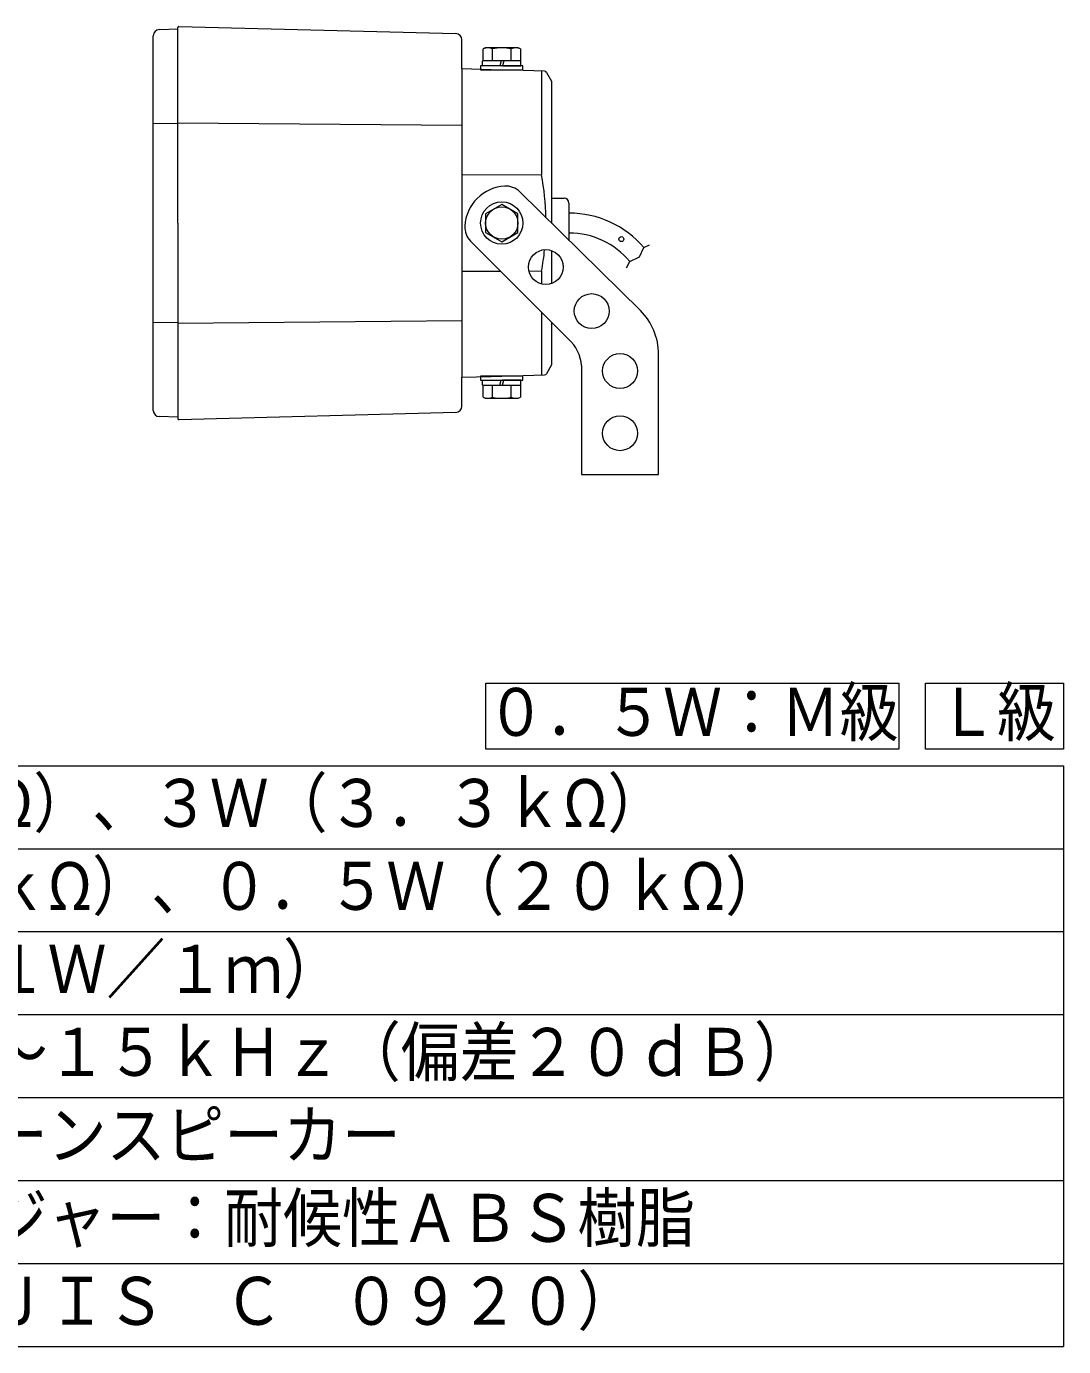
# Model space of a CAD drawing. Units: millimetres on the paper. Extents: x -401 to 401, y -280 to 280.
# Drawn here: x 193.5 to 256, y 125 to 204.6 of the extents above; entities that cross this region are included whole.
import ezdxf
from ezdxf.enums import TextEntityAlignment as Align

# ---------------------------------------------------------------- set-up
doc = ezdxf.new("R2010")
doc.units = ezdxf.units.MM
for name, color, linetype, lineweight in [('0-1_WAKU', 4, 'Continuous', 9), ('0-5_GAIKEI', 4, 'Continuous', 9), ('0-7_MOJI1', 7, 'Continuous', 9)]:
    doc.layers.add(name, color=color, linetype=linetype, lineweight=lineweight)
doc.styles.add('ＭＳ ゴシック', font='')
doc.styles.get('ＭＳ ゴシック').set_extended_font_data('MS Gothic')

msp = doc.modelspace()

# ---------------------------------------------------------------- linework, layer by layer
at = {"layer": '0-1_WAKU', "color": 3}
for p, q in [((131.011, 160.017), (256.011, 160.017)), ((256.011, 160.017), (256.011, 125.017)), ((131.011, 125.017), (256.011, 125.017))]:
    msp.add_line(p, q, dxfattribs=at)
at = {"layer": '0-1_WAKU'}
for p, q in [((131.011, 155.017), (256.011, 155.017)), ((131.011, 150.017), (256.011, 150.017)), ((131.011, 145.017), (256.011, 145.017)), ((131.011, 140.017), (256.011, 140.017)), ((131.011, 135.017), (256.011, 135.017)), ((131.011, 130.017), (256.011, 130.017))]:
    msp.add_line(p, q, dxfattribs=at)
at = {"layer": '0-5_GAIKEI', "color": 7}
for p, q in [((202.627, 192.711), (202.627, 204.484)), ((202.704, 204.559), (219.392, 204.122)), ((201.157, 192.711), (201.157, 203.999)), ((201.523, 204.374), (202.627, 204.403)), ((219.757, 201.993), (219.757, 203.747)), ((221.164, 203.27), (221.032, 203.201)), ((221.032, 202.475), (221.032, 203.201)), ((222.157, 203.27), (221.164, 203.27)), ((222.157, 203.27), (221.164, 203.27)), ((221.595, 202.475), (221.595, 203.201)), ((223.151, 203.27), (222.157, 203.27)), ((222.72, 202.475), (222.72, 203.201)), ((223.283, 203.201), (223.151, 203.27)), ((223.283, 203.201), (223.283, 202.475)), ((220.882, 202.175), (220.882, 201.935)), ((223.432, 202.175), (220.882, 202.175)), ((223.432, 202.175), (220.882, 202.175)), ((221.002, 202.175), (221.002, 202.475)), ((223.312, 202.475), (221.002, 202.475)), ((222.04, 202.175), (221.002, 202.175)), ((222.12, 202.475), (222.04, 202.175)), ((222.275, 202.475), (222.195, 202.175)), ((222.195, 202.175), (223.312, 202.175)), ((223.312, 202.175), (223.312, 202.475)), ((223.432, 201.935), (223.432, 202.175)), ((219.757, 201.993), (219.757, 183.428)), ((221.512, 201.947), (219.757, 201.993)), ((220.882, 201.935), (223.432, 201.935)), ((222.802, 201.913), (221.512, 201.947)), ((224.73, 201.863), (222.802, 201.913)), ((224.557, 201.867), (224.557, 195.618)), ((224.857, 201.787), (225.157, 201.261)), ((225.157, 201.261), (225.157, 193.971)), ((202.657, 198.703), (201.157, 198.69)), ((202.627, 198.757), (219.757, 198.601)), ((219.757, 195.636), (224.557, 195.618)), ((223.249, 194.589), (230.509, 187.445)), ((225.157, 194.211), (225.907, 194.211)), ((222.157, 193.836), (221.182, 193.274)), ((223.132, 193.274), (222.157, 193.836)), ((225.157, 193.971), (225.157, 192.711)), ((226.207, 193.911), (226.207, 191.63)), ((201.157, 181.422), (201.157, 192.711)), ((202.627, 192.711), (202.627, 180.938)), ((221.182, 193.274), (221.182, 192.148)), ((223.132, 192.148), (223.132, 193.274)), ((225.157, 192.711), (225.157, 192.68)), ((220.279, 191.619), (226.182, 185.716)), ((222.104, 189.794), (219.757, 189.785)), ((224.557, 187.341), (224.557, 183.554)), ((201.157, 186.732), (202.657, 186.718)), ((219.757, 186.82), (202.627, 186.664)), ((225.157, 186.741), (225.157, 184.161)), ((231.607, 177.561), (231.607, 184.793)), ((225.157, 184.161), (224.857, 183.634)), ((226.957, 184.125), (226.957, 177.561)), ((219.757, 183.428), (221.512, 183.474)), ((219.757, 181.674), (219.757, 183.428)), ((220.882, 183.486), (220.882, 183.246)), ((223.432, 183.486), (220.882, 183.486)), ((220.882, 183.246), (223.432, 183.246)), ((220.882, 183.246), (223.432, 183.246)), ((221.002, 183.246), (222.04, 183.246)), ((221.002, 182.946), (221.002, 183.246)), ((221.512, 183.474), (222.802, 183.508)), ((222.04, 182.946), (222.12, 183.246)), ((222.195, 182.946), (222.275, 183.246)), ((223.312, 183.246), (222.195, 183.246)), ((222.802, 183.508), (224.73, 183.558)), ((223.312, 182.946), (223.312, 183.246)), ((223.432, 183.246), (223.432, 183.486)), ((221.002, 182.946), (223.312, 182.946)), ((221.032, 182.221), (221.032, 182.946)), ((221.595, 182.221), (221.595, 182.946)), ((222.72, 182.221), (222.72, 182.946)), ((223.151, 182.151), (223.283, 182.221)), ((223.283, 182.946), (223.283, 182.221)), ((221.164, 182.151), (222.157, 182.151)), ((222.157, 182.151), (223.151, 182.151)), ((202.627, 181.018), (201.523, 181.047)), ((219.392, 181.3), (202.704, 180.863)), ((226.957, 177.561), (231.607, 177.561))]:
    msp.add_line(p, q, dxfattribs=at)
at = {"layer": '0-5_GAIKEI'}
for p, q in [((225.157, 191.05), (225.157, 189.068)), ((230.448, 190.674), (230.717, 191.242)), ((230.717, 191.242), (231.064, 191.399)), ((229.682, 190.017), (229.863, 190.389)), ((229.863, 190.389), (230.448, 190.674)), ((224.557, 189.804), (223.791, 189.801)), ((224.557, 189.804), (224.557, 189.04))]:
    msp.add_line(p, q, dxfattribs=at)
at = {"layer": '0-5_GAIKEI', "color": 7}
for points in [[(221.182, 192.148), (222.157, 191.585), (223.132, 192.148)], [(221.032, 182.221), (221.164, 182.151), (222.157, 182.151)]]:
    msp.add_lwpolyline(points, dxfattribs=at)
at = {"layer": '0-5_GAIKEI'}
for centre, radius in [((222.157, 192.711), 1.275), ((229.363, 191.743), 0.15), ((224.809, 190.059), 1.05), ((227.577, 187.407), 1.05), ((229.282, 183.797), 1.05), ((229.282, 180.047), 1.05)]:
    msp.add_circle(centre, radius, dxfattribs=at)
at = {"layer": '0-5_GAIKEI', "color": 7}
msp.add_circle((222.157, 192.711), 0.975, dxfattribs=at)
for centre, radius, start, end in [((202.702, 204.484), 0.075, 88.5, 180), ((201.532, 203.999), 0.375, 91.5, 180), ((219.382, 203.747), 0.375, 0, 88.5), ((221.313, 202.667), 0.604, 62.21033, 117.78967), ((222.157, 200.96), 2.31, 75.89783, 104.10217), ((223.002, 202.667), 0.604, 62.21033, 117.78967), ((224.726, 201.713), 0.15, 29.74488, 88.5), ((222.476, 192.392), 2.55, 93.18969, 135), ((222.401, 193.74), 1.2, 45, 93.18969), ((208.254, 192.711), 16.561, 1.09235, 10.10992), ((222.476, 192.392), 2.55, 135, 176.81031), ((225.907, 193.911), 0.3, 0, 90), ((226.213, 187.372), 5.938, 40.66575, 90.05272), ((221.128, 192.468), 1.2, 176.81031, 225), ((226.213, 187.38), 4.731, 39.50151, 90.06976), ((227.857, 184.793), 3.75, 0, 45), ((224.592, 183.957), 2.372, 4.0692, 47.88552), ((224.726, 183.708), 0.15, 271.5, 330.25512), ((221.313, 182.755), 0.604, 242.21033, 297.78967), ((222.157, 184.461), 2.31, 255.89783, 284.10217), ((223.002, 182.755), 0.604, 242.21033, 297.78967), ((201.532, 181.422), 0.375, 180, 268.5), ((219.382, 181.674), 0.375, 271.5, 0), ((202.702, 180.938), 0.075, 180, 271.5)]:
    msp.add_arc(centre, radius, start, end, dxfattribs=at)
at = {"layer": '0-5_GAIKEI'}
msp.add_arc((208.254, 192.711), 16.561, 349.89008, 354.44138, dxfattribs=at)
at = {"layer": '0-7_MOJI1'}
for points in [[(221.2, 164.984), (246.077, 164.984), (246.077, 161.017), (221.2, 161.017)], [(247.69, 164.984), (256.011, 164.984), (256.011, 161.017), (247.69, 161.017)]]:
    msp.add_lwpolyline(points, close=True, dxfattribs=at)

# ---------------------------------------------------------------- texts
at = {"layer": '0-7_MOJI1', "style": 'ＭＳ ゴシック', "width": 0.9}
for s, p in [('０．５Ｗ：Ｍ級', (221.239, 160.946)), ('Ｌ級', (248.451, 160.946)), ('５Ｗ（２ｋΩ）、３Ｗ（３．３ｋΩ）', (173.511, 155.462)), ('１Ｗ（１０ｋΩ）、０．５Ｗ（２０ｋΩ）', (173.511, 150.462)), ('９０ｄＢ（１Ｗ／１ｍ）', (173.511, 145.462)), ('１３０Ｈｚ～１５ｋＨｚ（偏差２０ｄＢ）', (173.511, 140.462)), ('１０ｃｍコーンスピーカー', (173.511, 135.462)), ('エンクロージャー：耐候性ＡＢＳ樹脂', (173.511, 130.462)), ('ＩＰＸ３（ＪＩＳ\u3000Ｃ\u3000０９２０）', (173.511, 125.462))]:
    msp.add_text(s, height=2.889, dxfattribs=at).set_placement(p, align=Align.BOTTOM_LEFT)

doc.saveas('drawing.dxf')
